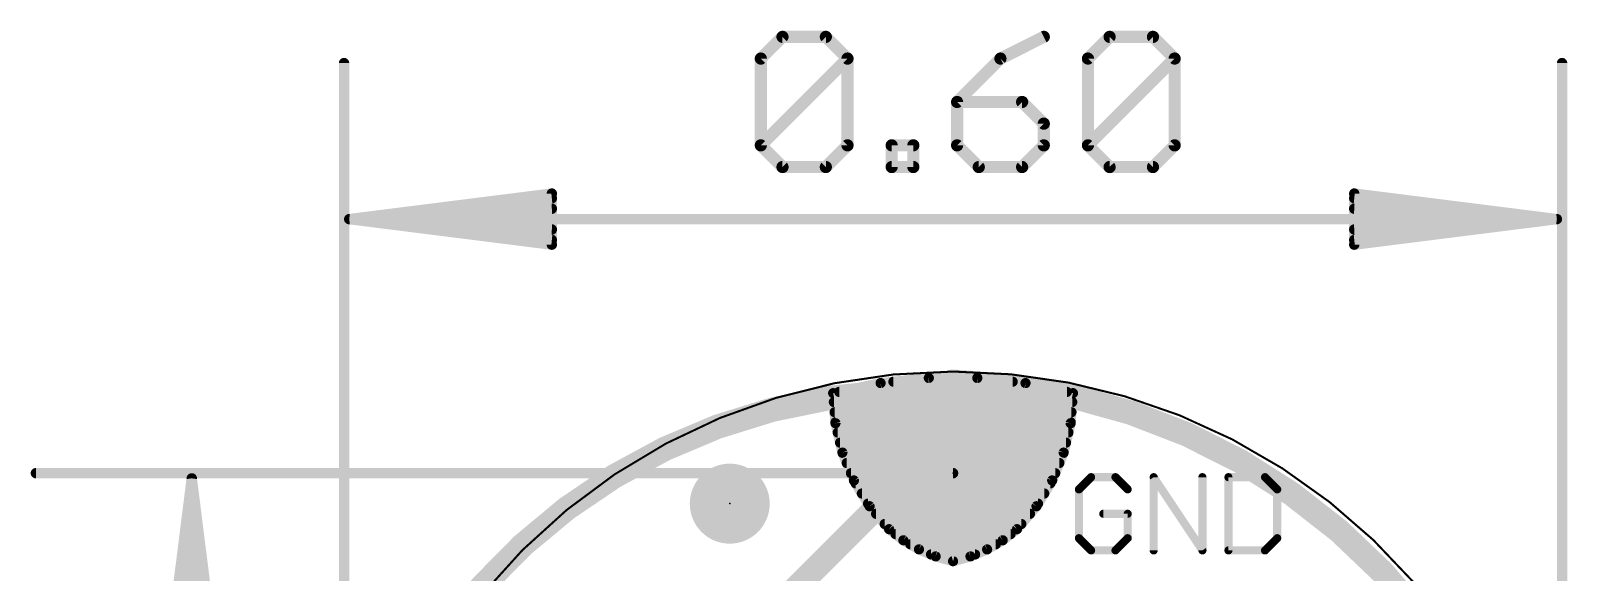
# Model space of a CAD drawing. Extents: x -11.9 to 7.7, y -7.9 to 11.9.
# Drawn here: x -11.54 to 7.69, y 5.11 to 11.88 of the extents above; entities that cross this region are included whole.
import ezdxf

# ---------------------------------------------------------------- set-up
doc = ezdxf.new("R2010")
doc.units = 0
for name, color, linetype in [('1', 12, 'CONTINUOUS'), ('16', 132, 'CONTINUOUS'), ('17', 110, 'CONTINUOUS'), ('20', 53, 'CONTINUOUS'), ('21', 53, 'CONTINUOUS'), ('23', 53, 'CONTINUOUS'), ('47', 253, 'CONTINUOUS')]:
    doc.layers.add(name, color=color, linetype=linetype)

# ---------------------------------------------------------------- blocks, each defined once
blk = doc.blocks.new('PIE')
at = {"const_width": 0.5}
blk.add_lwpolyline([(0, -0.25, 1), (0, 0.25, 1), (0, -0.25)], format="xyb", dxfattribs=at)
blk = doc.blocks.new('ROUNDP')
at = {"const_width": 0.5}
blk.add_lwpolyline([(0, -0.25, 1), (0, 0.25, 1), (0, -0.25)], format="xyb", dxfattribs=at)

msp = doc.modelspace()

# ---------------------------------------------------------------- linework, layer by layer
at = {"layer": '1'}
for points, const_width in [([(-0.9066, 7.4761), (-1.5, 7.35)], 0.127), ([(-0.3033, 7.5395), (-0.9066, 7.4761)], 0.127), ([(-0.7461, 7.493), (0.7461, 7.493)], 0.127), ([(0.3033, 7.5395), (-0.3033, 7.5395)], 0.127), ([(0.9066, 7.4761), (0.3033, 7.5395)], 0.127), ([(1.5, 7.35), (0.9066, 7.4761)], 0.127), ([(-1.5, 7.35), (-1.4712, 6.9742)], 0.127), ([(-1.4247, 7.366), (1.4247, 7.366)], 0.127), ([(1.4712, 6.9742), (1.5, 7.35)], 0.127), ([(-1.4915, 7.239), (1.4915, 7.239)], 0.127), ([(-1.4818, 7.112), (1.4818, 7.112)], 0.127), ([(-1.472, 6.985), (1.472, 6.985)], 0.127), ([(-1.4712, 6.9742), (-1.384, 6.6075)], 0.127), ([(-1.4436, 6.858), (1.4436, 6.858)], 0.127), ([(1.384, 6.6075), (1.4712, 6.9742)], 0.127), ([(-1.4134, 6.731), (1.4134, 6.731)], 0.127), ([(-1.384, 6.6075), (-1.2405, 6.2589)], 0.127), ([(-1.3826, 6.604), (1.3826, 6.604)], 0.127), ([(-1.3303, 6.477), (1.3303, 6.477)], 0.127), ([(1.2405, 6.2589), (1.384, 6.6075)], 0.127), ([(-2.712, 4.168), (-0.53, 6.35)], 0.3048), ([(-1.278, 6.35), (1.278, 6.35)], 0.127), ([(-0.53, 6.35), (0, 6.35)], 0.3048), ([(-1.2405, 6.2589), (-1.0442, 5.9371)], 0.127), ([(-1.2186, 6.223), (1.2186, 6.223)], 0.127), ([(-1.1411, 6.096), (1.1411, 6.096)], 0.127), ([(1.0442, 5.9371), (1.2405, 6.2589)], 0.127), ([(-1.0636, 5.969), (1.0636, 5.969)], 0.127), ([(-1.0442, 5.9371), (-0.8, 5.65)], 0.127), ([(0.8, 5.65), (1.0442, 5.9371)], 0.127), ([(-0.9633, 5.842), (0.9633, 5.842)], 0.127), ([(-0.8553, 5.715), (0.8553, 5.715)], 0.127), ([(-0.8, 5.65), (-0.6214, 5.5114)], 0.127), ([(-0.7201, 5.588), (0.7201, 5.588)], 0.127), ([(0.6214, 5.5114), (0.8, 5.65)], 0.127), ([(-0.6214, 5.5114), (-0.4263, 5.3973)], 0.127), ([(-0.5352, 5.461), (0.5352, 5.461)], 0.127), ([(-0.4263, 5.3973), (-0.218, 5.3097)], 0.127), ([(-0.2758, 5.334), (0.2758, 5.334)], 0.127), ([(0.218, 5.3097), (0.4263, 5.3973)], 0.127), ([(0.4263, 5.3973), (0.6214, 5.5114)], 0.127), ([(-0.218, 5.3097), (0, 5.25)], 0.127), ([(0, 5.25), (0.218, 5.3097)], 0.127)]:
    msp.add_lwpolyline(points, dxfattribs=dict(at, const_width=const_width))
for points, const_width in [([(-0.9099, 7.5077, 1), (-0.9033, 7.4445)], 0.0635), ([(-0.9, 7.4451, 1), (-0.9132, 7.5072)], 0.0635), ([(-0.7461, 7.5248, 1), (-0.7461, 7.4613)], 0.0635), ([(-0.3033, 7.5713, 1), (-0.3033, 7.5078)], 0.0635), ([(-0.3, 7.508, 1), (-0.3066, 7.5711)], 0.0635), ([(0.3066, 7.5711, 1), (0.3, 7.508)], 0.0635), ([(0.3033, 7.5078, 1), (0.3033, 7.5713)], 0.0635), ([(0.7461, 7.4613, 1), (0.7461, 7.5248)], 0.0635), ([(0.9132, 7.5072, 1), (0.9, 7.4451)], 0.0635), ([(0.9033, 7.4445, 1), (0.9099, 7.5077)], 0.0635), ([(-1.4683, 7.3524, 1), (-1.5317, 7.3476)], 0.0635), ([(-1.5066, 7.3811, 1), (-1.4934, 7.3189)], 0.0635), ([(-1.4247, 7.3978, 1), (-1.4247, 7.3343)], 0.0635), ([(1.4247, 7.3343, 1), (1.4247, 7.3978)], 0.0635), ([(1.5317, 7.3476, 1), (1.4683, 7.3524)], 0.0635), ([(1.4934, 7.3189, 1), (1.5066, 7.3811)], 0.0635), ([(-1.4915, 7.2708, 1), (-1.4915, 7.2073)], 0.0635), ([(-1.4818, 7.1437, 1), (-1.4818, 7.0803)], 0.0635), ([(1.4818, 7.0803, 1), (1.4818, 7.1437)], 0.0635), ([(1.4915, 7.2073, 1), (1.4915, 7.2708)], 0.0635), ([(-1.472, 7.0168, 1), (-1.472, 6.9533)], 0.0635), ([(-1.4403, 6.9815, 1), (-1.5021, 6.9668)], 0.0635), ([(-1.5029, 6.9717, 1), (-1.4396, 6.9766)], 0.0635), ([(-1.4436, 6.8898, 1), (-1.4436, 6.8263)], 0.0635), ([(1.4396, 6.9766, 1), (1.5029, 6.9717)], 0.0635), ([(1.5021, 6.9668, 1), (1.4403, 6.9815)], 0.0635), ([(1.4436, 6.8263, 1), (1.4436, 6.8898)], 0.0635), ([(1.472, 6.9533, 1), (1.472, 7.0168)], 0.0635), ([(-1.4134, 6.7628, 1), (-1.4134, 6.6993)], 0.0635), ([(1.4134, 6.6993, 1), (1.4134, 6.7628)], 0.0635), ([(-1.3546, 6.6196, 1), (-1.4133, 6.5954)], 0.0635), ([(-1.4149, 6.6001, 1), (-1.3531, 6.6148)], 0.0635), ([(-1.3826, 6.6357, 1), (-1.3826, 6.5723)], 0.0635), ([(-1.3303, 6.5088, 1), (-1.3303, 6.4453)], 0.0635), ([(1.3303, 6.4453, 1), (1.3303, 6.5088)], 0.0635), ([(1.3531, 6.6148, 1), (1.4149, 6.6001)], 0.0635), ([(1.4133, 6.5954, 1), (1.3546, 6.6196)], 0.0635), ([(1.3826, 6.5723, 1), (1.3826, 6.6357)], 0.0635), ([(-1.278, 6.3818, 1), (-1.278, 6.3183)], 0.0635), ([(-0.53, 6.4262, 1), (-0.53, 6.2738)], 0.1524), ([(-0.4761, 6.2961, 1), (-0.5839, 6.4039)], 0.1524), ([(0, 6.2738, 1), (0, 6.4262)], 0.1524), ([(1.278, 6.3183, 1), (1.278, 6.3818)], 0.0635), ([(-1.2134, 6.2755, 1), (-1.2676, 6.2424)], 0.0635), ([(-1.2698, 6.2468, 1), (-1.2111, 6.271)], 0.0635), ([(-1.2186, 6.2547, 1), (-1.2186, 6.1913)], 0.0635), ([(-1.1411, 6.1277, 1), (-1.1411, 6.0643)], 0.0635), ([(1.1411, 6.0643, 1), (1.1411, 6.1277)], 0.0635), ([(1.2111, 6.271, 1), (1.2698, 6.2468)], 0.0635), ([(1.2676, 6.2424, 1), (1.2134, 6.2755)], 0.0635), ([(1.2186, 6.1913, 1), (1.2186, 6.2547)], 0.0635), ([(-1.0636, 6.0008, 1), (-1.0636, 5.9373)], 0.0635), ([(-1.02, 5.9577, 1), (-1.0684, 5.9166)], 0.0635), ([(-1.0713, 5.9206, 1), (-1.0171, 5.9537)], 0.0635), ([(1.0171, 5.9537, 1), (1.0713, 5.9206)], 0.0635), ([(1.0684, 5.9166, 1), (1.02, 5.9577)], 0.0635), ([(1.0636, 5.9373, 1), (1.0636, 6.0008)], 0.0635), ([(-0.9633, 5.8738, 1), (-0.9633, 5.8103)], 0.0635), ([(-0.8553, 5.7467, 1), (-0.8553, 5.6833)], 0.0635), ([(0.8553, 5.6833, 1), (0.8553, 5.7467)], 0.0635), ([(0.9633, 5.8103, 1), (0.9633, 5.8738)], 0.0635), ([(-0.7805, 5.6751, 1), (-0.8195, 5.6249)], 0.0635), ([(-0.8242, 5.6294, 1), (-0.7758, 5.6706)], 0.0635), ([(-0.7201, 5.6197, 1), (-0.7201, 5.5563)], 0.0635), ([(0.7201, 5.5563, 1), (0.7201, 5.6197)], 0.0635), ([(0.7758, 5.6706, 1), (0.8242, 5.6294)], 0.0635), ([(0.8195, 5.6249, 1), (0.7805, 5.6751)], 0.0635), ([(-0.6054, 5.5388, 1), (-0.6375, 5.484)], 0.0635), ([(-0.6409, 5.4863, 1), (-0.602, 5.5365)], 0.0635), ([(-0.5352, 5.4928, 1), (-0.5352, 5.4293)], 0.0635), ([(-0.414, 5.4266, 1), (-0.4386, 5.3681)], 0.0635), ([(-0.4424, 5.3699, 1), (-0.4103, 5.4247)], 0.0635), ([(-0.2758, 5.3658, 1), (-0.2758, 5.3023)], 0.0635), ([(0.2758, 5.3023, 1), (0.2758, 5.3658)], 0.0635), ([(0.4103, 5.4247, 1), (0.4424, 5.3699)], 0.0635), ([(0.4386, 5.3681, 1), (0.414, 5.4266)], 0.0635), ([(0.5352, 5.4293, 1), (0.5352, 5.4928)], 0.0635), ([(0.602, 5.5365, 1), (0.6409, 5.4863)], 0.0635), ([(0.6375, 5.484, 1), (0.6054, 5.5388)], 0.0635), ([(-0.2096, 5.3403, 1), (-0.2264, 5.2791)], 0.0635), ([(-0.2303, 5.2804, 1), (-0.2057, 5.339)], 0.0635), ([(-0.0084, 5.2806, 1), (0.0084, 5.2194)], 0.0635), ([(-0.0084, 5.2194, 1), (0.0084, 5.2806)], 0.0635), ([(0.2057, 5.339, 1), (0.2303, 5.2804)], 0.0635), ([(0.2264, 5.2791, 1), (0.2096, 5.3403)], 0.0635)]:
    msp.add_lwpolyline(points, format="xyb", dxfattribs=dict(at, const_width=const_width))
at = {"layer": '16'}
for points, const_width in [([(-0.127, 7.366, 0.4142), (-7.747, 0.381)], 0.3048), ([(-0.9099, 7.5077, 1), (-0.9033, 7.4445)], 0.0635), ([(-0.9, 7.4451, 1), (-0.9132, 7.5072)], 0.0635), ([(-0.7461, 7.5248, 1), (-0.7461, 7.4613)], 0.0635), ([(-0.3033, 7.5713, 1), (-0.3033, 7.5078)], 0.0635), ([(-0.3, 7.508, 1), (-0.3066, 7.5711)], 0.0635), ([(-0.1303, 7.2899, 1), (-0.1237, 7.4421)], 0.1524), ([(7.493, -0.381, 0.4142), (0, 7.493)], 0.3048), ([(0.0019, 7.5692, 1), (-0.0019, 7.4168)], 0.1524), ([(0.0539, 7.4391, 1), (-0.0539, 7.5469)], 0.1524), ([(0.3066, 7.5711, 1), (0.3, 7.508)], 0.0635), ([(0.3033, 7.5078, 1), (0.3033, 7.5713)], 0.0635), ([(0.7461, 7.4613, 1), (0.7461, 7.5248)], 0.0635), ([(0.9132, 7.5072, 1), (0.9, 7.4451)], 0.0635), ([(0.9033, 7.4445, 1), (0.9099, 7.5077)], 0.0635), ([(-1.4683, 7.3524, 1), (-1.5317, 7.3476)], 0.0635), ([(-1.5066, 7.3811, 1), (-1.4934, 7.3189)], 0.0635), ([(-1.4247, 7.3978, 1), (-1.4247, 7.3343)], 0.0635), ([(-0.1809, 7.4199, 1), (-0.0731, 7.3121)], 0.1524), ([(1.4247, 7.3343, 1), (1.4247, 7.3978)], 0.0635), ([(1.5317, 7.3476, 1), (1.4683, 7.3524)], 0.0635), ([(1.4934, 7.3189, 1), (1.5066, 7.3811)], 0.0635), ([(-1.4915, 7.2708, 1), (-1.4915, 7.2073)], 0.0635), ([(-1.4818, 7.1437, 1), (-1.4818, 7.0803)], 0.0635), ([(1.4818, 7.0803, 1), (1.4818, 7.1437)], 0.0635), ([(1.4915, 7.2073, 1), (1.4915, 7.2708)], 0.0635), ([(-1.472, 7.0168, 1), (-1.472, 6.9533)], 0.0635), ([(-1.4403, 6.9815, 1), (-1.5021, 6.9668)], 0.0635), ([(-1.5029, 6.9717, 1), (-1.4396, 6.9766)], 0.0635), ([(-1.4436, 6.8898, 1), (-1.4436, 6.8263)], 0.0635), ([(1.4396, 6.9766, 1), (1.5029, 6.9717)], 0.0635), ([(1.5021, 6.9668, 1), (1.4403, 6.9815)], 0.0635), ([(1.4436, 6.8263, 1), (1.4436, 6.8898)], 0.0635), ([(1.472, 6.9533, 1), (1.472, 7.0168)], 0.0635), ([(-1.4134, 6.7628, 1), (-1.4134, 6.6993)], 0.0635), ([(1.4134, 6.6993, 1), (1.4134, 6.7628)], 0.0635), ([(-1.3546, 6.6196, 1), (-1.4133, 6.5954)], 0.0635), ([(-1.4149, 6.6001, 1), (-1.3531, 6.6148)], 0.0635), ([(-1.3826, 6.6357, 1), (-1.3826, 6.5723)], 0.0635), ([(-1.3303, 6.5088, 1), (-1.3303, 6.4453)], 0.0635), ([(1.3303, 6.4453, 1), (1.3303, 6.5088)], 0.0635), ([(1.3531, 6.6148, 1), (1.4149, 6.6001)], 0.0635), ([(1.4133, 6.5954, 1), (1.3546, 6.6196)], 0.0635), ([(1.3826, 6.5723, 1), (1.3826, 6.6357)], 0.0635), ([(-1.278, 6.3818, 1), (-1.278, 6.3183)], 0.0635), ([(0, 6.4262, 1), (0, 6.2738)], 0.1524), ([(0.127, 6.2738, 1), (0.127, 6.4262)], 0.1524), ([(1.278, 6.3183, 1), (1.278, 6.3818)], 0.0635), ([(-1.2134, 6.2755, 1), (-1.2676, 6.2424)], 0.0635), ([(-1.2698, 6.2468, 1), (-1.2111, 6.271)], 0.0635), ([(-1.2186, 6.2547, 1), (-1.2186, 6.1913)], 0.0635), ([(-1.1411, 6.1277, 1), (-1.1411, 6.0643)], 0.0635), ([(1.1411, 6.0643, 1), (1.1411, 6.1277)], 0.0635), ([(1.2111, 6.271, 1), (1.2698, 6.2468)], 0.0635), ([(1.2676, 6.2424, 1), (1.2134, 6.2755)], 0.0635), ([(1.2186, 6.1913, 1), (1.2186, 6.2547)], 0.0635), ([(-1.0636, 6.0008, 1), (-1.0636, 5.9373)], 0.0635), ([(-1.02, 5.9577, 1), (-1.0684, 5.9166)], 0.0635), ([(-1.0713, 5.9206, 1), (-1.0171, 5.9537)], 0.0635), ([(1.0171, 5.9537, 1), (1.0713, 5.9206)], 0.0635), ([(1.0684, 5.9166, 1), (1.02, 5.9577)], 0.0635), ([(1.0636, 5.9373, 1), (1.0636, 6.0008)], 0.0635), ([(-0.9633, 5.8738, 1), (-0.9633, 5.8103)], 0.0635), ([(-0.8553, 5.7467, 1), (-0.8553, 5.6833)], 0.0635), ([(0.8553, 5.6833, 1), (0.8553, 5.7467)], 0.0635), ([(0.9633, 5.8103, 1), (0.9633, 5.8738)], 0.0635), ([(-0.7805, 5.6751, 1), (-0.8195, 5.6249)], 0.0635), ([(-0.8242, 5.6294, 1), (-0.7758, 5.6706)], 0.0635), ([(-0.7201, 5.6197, 1), (-0.7201, 5.5563)], 0.0635), ([(0.7201, 5.5563, 1), (0.7201, 5.6197)], 0.0635), ([(0.7758, 5.6706, 1), (0.8242, 5.6294)], 0.0635), ([(0.8195, 5.6249, 1), (0.7805, 5.6751)], 0.0635), ([(-0.6054, 5.5388, 1), (-0.6375, 5.484)], 0.0635), ([(-0.6409, 5.4863, 1), (-0.602, 5.5365)], 0.0635), ([(-0.5352, 5.4928, 1), (-0.5352, 5.4293)], 0.0635), ([(-0.414, 5.4266, 1), (-0.4386, 5.3681)], 0.0635), ([(-0.4424, 5.3699, 1), (-0.4103, 5.4247)], 0.0635), ([(-0.2758, 5.3658, 1), (-0.2758, 5.3023)], 0.0635), ([(0.2758, 5.3023, 1), (0.2758, 5.3658)], 0.0635), ([(0.4103, 5.4247, 1), (0.4424, 5.3699)], 0.0635), ([(0.4386, 5.3681, 1), (0.414, 5.4266)], 0.0635), ([(0.5352, 5.4293, 1), (0.5352, 5.4928)], 0.0635), ([(0.602, 5.5365, 1), (0.6409, 5.4863)], 0.0635), ([(0.6375, 5.484, 1), (0.6054, 5.5388)], 0.0635), ([(-0.2096, 5.3403, 1), (-0.2264, 5.2791)], 0.0635), ([(-0.2303, 5.2804, 1), (-0.2057, 5.339)], 0.0635), ([(-0.0084, 5.2806, 1), (0.0084, 5.2194)], 0.0635), ([(-0.0084, 5.2194, 1), (0.0084, 5.2806)], 0.0635), ([(0.2057, 5.339, 1), (0.2303, 5.2804)], 0.0635), ([(0.2264, 5.2791, 1), (0.2096, 5.3403)], 0.0635)]:
    msp.add_lwpolyline(points, format="xyb", dxfattribs=dict(at, const_width=const_width))
for points, const_width in [([(-0.9066, 7.4761), (-1.5, 7.35)], 0.127), ([(-0.3033, 7.5395), (-0.9066, 7.4761)], 0.127), ([(-0.7461, 7.493), (0.7461, 7.493)], 0.127), ([(0.3033, 7.5395), (-0.3033, 7.5395)], 0.127), ([(-0.127, 7.366), (0, 7.493)], 0.3048), ([(0.9066, 7.4761), (0.3033, 7.5395)], 0.127), ([(1.5, 7.35), (0.9066, 7.4761)], 0.127), ([(-1.5, 7.35), (-1.4712, 6.9742)], 0.127), ([(-1.4247, 7.366), (1.4247, 7.366)], 0.127), ([(1.4712, 6.9742), (1.5, 7.35)], 0.127), ([(-1.4915, 7.239), (1.4915, 7.239)], 0.127), ([(-1.4818, 7.112), (1.4818, 7.112)], 0.127), ([(-1.472, 6.985), (1.472, 6.985)], 0.127), ([(-1.4712, 6.9742), (-1.384, 6.6075)], 0.127), ([(-1.4436, 6.858), (1.4436, 6.858)], 0.127), ([(1.384, 6.6075), (1.4712, 6.9742)], 0.127), ([(-1.4134, 6.731), (1.4134, 6.731)], 0.127), ([(-1.384, 6.6075), (-1.2405, 6.2589)], 0.127), ([(-1.3826, 6.604), (1.3826, 6.604)], 0.127), ([(-1.3303, 6.477), (1.3303, 6.477)], 0.127), ([(1.2405, 6.2589), (1.384, 6.6075)], 0.127), ([(-1.278, 6.35), (1.278, 6.35)], 0.127), ([(0.127, 6.35), (0, 6.35)], 0.3048), ([(-1.2405, 6.2589), (-1.0442, 5.9371)], 0.127), ([(-1.2186, 6.223), (1.2186, 6.223)], 0.127), ([(-1.1411, 6.096), (1.1411, 6.096)], 0.127), ([(1.0442, 5.9371), (1.2405, 6.2589)], 0.127), ([(-1.0636, 5.969), (1.0636, 5.969)], 0.127), ([(-1.0442, 5.9371), (-0.8, 5.65)], 0.127), ([(0.8, 5.65), (1.0442, 5.9371)], 0.127), ([(-0.9633, 5.842), (0.9633, 5.842)], 0.127), ([(-0.8553, 5.715), (0.8553, 5.715)], 0.127), ([(-0.8, 5.65), (-0.6214, 5.5114)], 0.127), ([(-0.7201, 5.588), (0.7201, 5.588)], 0.127), ([(0.6214, 5.5114), (0.8, 5.65)], 0.127), ([(-0.6214, 5.5114), (-0.4263, 5.3973)], 0.127), ([(-0.5352, 5.461), (0.5352, 5.461)], 0.127), ([(-0.4263, 5.3973), (-0.218, 5.3097)], 0.127), ([(-0.2758, 5.334), (0.2758, 5.334)], 0.127), ([(0.218, 5.3097), (0.4263, 5.3973)], 0.127), ([(0.4263, 5.3973), (0.6214, 5.5114)], 0.127), ([(-0.218, 5.3097), (0, 5.25)], 0.127), ([(0, 5.25), (0.218, 5.3097)], 0.127)]:
    msp.add_lwpolyline(points, dxfattribs=dict(at, const_width=const_width))
at = {"layer": '20', "const_width": 0.0254}
msp.add_lwpolyline([(0, -7.62, 1), (0, 7.62, 1), (0, -7.62)], format="xyb", dxfattribs=at)
at = {"layer": '21', "const_width": 0.1016}
for points in [[(1.7273, 6.3), (1.5748, 6.1475)], [(2.0324, 6.3), (1.7273, 6.3)], [(2.1849, 6.1475), (2.0324, 6.3)], [(2.5103, 5.3848), (2.5103, 6.3)], [(2.5103, 6.3), (3.1204, 5.3848)], [(3.1204, 5.3848), (3.1204, 6.3)], [(3.4458, 6.3), (3.4458, 5.3848)], [(3.9034, 6.3), (3.4458, 6.3)], [(4.056, 6.1475), (3.9034, 6.3)], [(1.5748, 6.1475), (1.5748, 5.5373)], [(4.056, 5.5373), (4.056, 6.1475)], [(2.1849, 5.8424), (1.8799, 5.8424)], [(2.1849, 5.5373), (2.1849, 5.8424)], [(1.5748, 5.5373), (1.7273, 5.3848)], [(2.0324, 5.3848), (2.1849, 5.5373)], [(3.9034, 5.3848), (4.056, 5.5373)], [(1.7273, 5.3848), (2.0324, 5.3848)], [(3.4458, 5.3848), (3.9034, 5.3848)]]:
    msp.add_lwpolyline(points, dxfattribs=at)
at = {"layer": '21', "const_width": 0.0508}
for points in [[(1.7273, 6.3254, 1), (1.7273, 6.2746)], [(1.7453, 6.282, 1), (1.7094, 6.3179)], [(2.0504, 6.3179, 1), (2.0144, 6.282)], [(2.0324, 6.2746, 1), (2.0324, 6.3254)], [(2.5357, 6.3, 1), (2.4849, 6.3)], [(2.5315, 6.3141, 1), (2.4892, 6.2859)], [(3.1458, 6.3, 1), (3.095, 6.3)], [(3.4712, 6.3, 1), (3.4204, 6.3)], [(3.4458, 6.3254, 1), (3.4458, 6.2746)], [(3.9214, 6.3179, 1), (3.8855, 6.282)], [(3.9034, 6.2746, 1), (3.9034, 6.3254)], [(1.6002, 6.1475, 1), (1.5494, 6.1475)], [(1.5568, 6.1654, 1), (1.5928, 6.1295)], [(2.167, 6.1295, 1), (2.2029, 6.1654)], [(4.0814, 6.1475, 1), (4.0306, 6.1475)], [(4.038, 6.1295, 1), (4.0739, 6.1654)], [(1.8799, 5.8678, 1), (1.8799, 5.817)], [(2.2103, 5.8424, 1), (2.1595, 5.8424)], [(2.1849, 5.817, 1), (2.1849, 5.8678)], [(1.5928, 5.5553, 1), (1.5568, 5.5194)], [(2.2029, 5.5194, 1), (2.167, 5.5553)], [(4.0739, 5.5194, 1), (4.038, 5.5553)], [(1.5494, 5.5373, 1), (1.6002, 5.5373)], [(1.7273, 5.4102, 1), (1.7273, 5.3594)], [(1.7094, 5.3668, 1), (1.7453, 5.4028)], [(2.0144, 5.4028, 1), (2.0504, 5.3668)], [(2.0324, 5.3594, 1), (2.0324, 5.4102)], [(2.1595, 5.5373, 1), (2.2103, 5.5373)], [(2.4849, 5.3848, 1), (2.5357, 5.3848)], [(3.095, 5.3848, 1), (3.1458, 5.3848)], [(3.0993, 5.3707, 1), (3.1416, 5.3989)], [(3.4458, 5.4102, 1), (3.4458, 5.3594)], [(3.4204, 5.3848, 1), (3.4712, 5.3848)], [(3.8855, 5.4028, 1), (3.9214, 5.3668)], [(3.9034, 5.3594, 1), (3.9034, 5.4102)], [(4.0306, 5.5373, 1), (4.0814, 5.5373)]]:
    msp.add_lwpolyline(points, format="xyb", dxfattribs=at)
at = {"layer": '23'}
for p in [(0, 6.35), (-2.794, 5.969)]:
    msp.add_point(p, dxfattribs=at)
at = {"layer": '47'}
for points, const_width in [([(-2.4052, 11.5315), (-2.134, 11.8027)], 0.1524), ([(-2.134, 11.8027), (-1.5917, 11.8027)], 0.1524), ([(-1.5917, 11.8027), (-1.3205, 11.5315)], 0.1524), ([(1.1352, 11.8027), (0.5929, 11.5315)], 0.1524), ([(1.6877, 11.5315), (1.9589, 11.8027)], 0.1524), ([(1.9589, 11.8027), (2.5012, 11.8027)], 0.1524), ([(2.5012, 11.8027), (2.7724, 11.5315)], 0.1524), ([(-7.62, 0.254), (-7.62, 11.475)], 0.13), ([(-2.4052, 10.4469), (-2.4052, 11.5315)], 0.1524), ([(-2.4052, 10.4469), (-1.3205, 11.5315)], 0.1524), ([(-1.3205, 11.5315), (-1.3205, 10.4469)], 0.1524), ([(0.5929, 11.5315), (0.0505, 10.9892)], 0.1524), ([(1.6877, 10.4469), (1.6877, 11.5315)], 0.1524), ([(1.6877, 10.4469), (2.7724, 11.5315)], 0.1524), ([(2.7724, 11.5315), (2.7724, 10.4469)], 0.1524), ([(7.62, -0.127), (7.62, 11.475)], 0.13), ([(0.0505, 10.9892), (0.0505, 10.4469)], 0.1524), ([(0.864, 10.9892), (0.0505, 10.9892)], 0.1524), ([(1.1352, 10.718), (0.864, 10.9892)], 0.1524), ([(1.1352, 10.4469), (1.1352, 10.718)], 0.1524), ([(-2.134, 10.1757), (-2.4052, 10.4469)], 0.1524), ([(-1.3205, 10.4469), (-1.5917, 10.1757)], 0.1524), ([(-0.768, 10.1757), (-0.768, 10.4469)], 0.1524), ([(-0.768, 10.4469), (-0.4969, 10.4469)], 0.1524), ([(-0.4969, 10.4469), (-0.4969, 10.1757)], 0.1524), ([(0.0505, 10.4469), (0.3217, 10.1757)], 0.1524), ([(0.864, 10.1757), (1.1352, 10.4469)], 0.1524), ([(1.9589, 10.1757), (1.6877, 10.4469)], 0.1524), ([(2.7724, 10.4469), (2.5012, 10.1757)], 0.1524), ([(-1.5917, 10.1757), (-2.134, 10.1757)], 0.1524), ([(-0.4969, 10.1757), (-0.768, 10.1757)], 0.1524), ([(0.3217, 10.1757), (0.864, 10.1757)], 0.1524), ([(2.5012, 10.1757), (1.9589, 10.1757)], 0.1524), ([(-7.555, 9.525), (-5.02, 9.8442)], 0.13), ([(-7.555, 9.525), (-5.02, 9.785)], 0.13), ([(-5.02, 9.8442), (-5.02, 9.2058)], 0.13), ([(7.555, 9.525), (5.02, 9.8442)], 0.13), ([(5.02, 9.8442), (5.02, 9.2058)], 0.13), ([(7.555, 9.525), (5.02, 9.785)], 0.13), ([(-7.555, 9.525), (-5.02, 9.655)], 0.13), ([(7.555, 9.525), (5.02, 9.655)], 0.13), ([(-7.555, 9.525), (7.555, 9.525)], 0.13), ([(-5.02, 9.2058), (-7.555, 9.525)], 0.13), ([(-5.02, 9.395), (-7.555, 9.525)], 0.13), ([(-5.02, 9.265), (-7.555, 9.525)], 0.13), ([(5.02, 9.2058), (7.555, 9.525)], 0.13), ([(5.02, 9.395), (7.555, 9.525)], 0.13), ([(5.02, 9.265), (7.555, 9.525)], 0.13), ([(0, 6.35), (-11.475, 6.35)], 0.13), ([(-9.525, 6.285), (-9.8442, 3.75)], 0.13), ([(-9.525, 6.285), (-9.785, 3.75)], 0.13), ([(-9.525, 6.285), (-9.655, 3.75)], 0.13), ([(-9.525, -6.285), (-9.525, 6.285)], 0.13), ([(-9.2058, 3.75), (-9.525, 6.285)], 0.13), ([(-9.395, 3.75), (-9.525, 6.285)], 0.13), ([(-9.265, 3.75), (-9.525, 6.285)], 0.13)]:
    msp.add_lwpolyline(points, dxfattribs=dict(at, const_width=const_width))
for points, const_width in [([(-2.134, 11.8408, 1), (-2.134, 11.7646)], 0.0762), ([(-2.1071, 11.7757, 1), (-2.161, 11.8296)], 0.0762), ([(-1.5648, 11.8296, 1), (-1.6186, 11.7757)], 0.0762), ([(-1.5917, 11.7646, 1), (-1.5917, 11.8408)], 0.0762), ([(1.1522, 11.7686, 1), (1.1182, 11.8368)], 0.0762), ([(1.9589, 11.8408, 1), (1.9589, 11.7646)], 0.0762), ([(1.9858, 11.7757, 1), (1.9319, 11.8296)], 0.0762), ([(2.5281, 11.8296, 1), (2.4743, 11.7757)], 0.0762), ([(2.5012, 11.7646, 1), (2.5012, 11.8408)], 0.0762), ([(-7.5875, 11.475, 1), (-7.6525, 11.475)], 0.065), ([(-2.3671, 11.5315, 1), (-2.4433, 11.5315)], 0.0762), ([(-2.4321, 11.5585, 1), (-2.3782, 11.5046)], 0.0762), ([(-1.2824, 11.5315, 1), (-1.3586, 11.5315)], 0.0762), ([(-1.2936, 11.5046, 1), (-1.3475, 11.5585)], 0.0762), ([(-1.3475, 11.5046, 1), (-1.2936, 11.5585)], 0.0762), ([(0.5758, 11.5656, 1), (0.6099, 11.4974)], 0.0762), ([(0.6198, 11.5046, 1), (0.5659, 11.5585)], 0.0762), ([(1.7258, 11.5315, 1), (1.6496, 11.5315)], 0.0762), ([(1.6608, 11.5585, 1), (1.7146, 11.5046)], 0.0762), ([(2.8105, 11.5315, 1), (2.7343, 11.5315)], 0.0762), ([(2.7993, 11.5046, 1), (2.7454, 11.5585)], 0.0762), ([(2.7454, 11.5046, 1), (2.7993, 11.5585)], 0.0762), ([(7.6525, 11.475, 1), (7.5875, 11.475)], 0.065), ([(0.0886, 10.9892, 1), (0.0124, 10.9892)], 0.0762), ([(0.0505, 11.0273, 1), (0.0505, 10.9511)], 0.0762), ([(0.0236, 11.0161, 1), (0.0775, 10.9623)], 0.0762), ([(0.891, 11.0161, 1), (0.8371, 10.9623)], 0.0762), ([(0.864, 10.9511, 1), (0.864, 11.0273)], 0.0762), ([(1.1733, 10.718, 1), (1.0971, 10.718)], 0.0762), ([(1.1083, 10.6911, 1), (1.1621, 10.745)], 0.0762), ([(-2.3782, 10.4738, 1), (-2.4321, 10.4199)], 0.0762), ([(-2.4321, 10.4738, 1), (-2.3782, 10.4199)], 0.0762), ([(-2.4433, 10.4469, 1), (-2.3671, 10.4469)], 0.0762), ([(-1.3586, 10.4469, 1), (-1.2824, 10.4469)], 0.0762), ([(-1.2936, 10.4199, 1), (-1.3475, 10.4738)], 0.0762), ([(-0.7299, 10.4469, 1), (-0.8061, 10.4469)], 0.0762), ([(-0.768, 10.485, 1), (-0.768, 10.4088)], 0.0762), ([(-0.4588, 10.4469, 1), (-0.535, 10.4469)], 0.0762), ([(-0.4969, 10.4088, 1), (-0.4969, 10.485)], 0.0762), ([(0.0775, 10.4738, 1), (0.0236, 10.4199)], 0.0762), ([(0.0124, 10.4469, 1), (0.0886, 10.4469)], 0.0762), ([(1.0971, 10.4469, 1), (1.1733, 10.4469)], 0.0762), ([(1.1621, 10.4199, 1), (1.1083, 10.4738)], 0.0762), ([(1.7146, 10.4738, 1), (1.6608, 10.4199)], 0.0762), ([(1.6608, 10.4738, 1), (1.7146, 10.4199)], 0.0762), ([(1.6496, 10.4469, 1), (1.7258, 10.4469)], 0.0762), ([(2.7343, 10.4469, 1), (2.8105, 10.4469)], 0.0762), ([(2.7993, 10.4199, 1), (2.7454, 10.4738)], 0.0762), ([(-2.134, 10.2138, 1), (-2.134, 10.1376)], 0.0762), ([(-2.161, 10.1488, 1), (-2.1071, 10.2026)], 0.0762), ([(-1.6186, 10.2026, 1), (-1.5648, 10.1488)], 0.0762), ([(-1.5917, 10.1376, 1), (-1.5917, 10.2138)], 0.0762), ([(-0.768, 10.2138, 1), (-0.768, 10.1376)], 0.0762), ([(-0.8061, 10.1757, 1), (-0.7299, 10.1757)], 0.0762), ([(-0.535, 10.1757, 1), (-0.4588, 10.1757)], 0.0762), ([(-0.4969, 10.1376, 1), (-0.4969, 10.2138)], 0.0762), ([(0.3217, 10.2138, 1), (0.3217, 10.1376)], 0.0762), ([(0.2948, 10.1488, 1), (0.3486, 10.2026)], 0.0762), ([(0.8371, 10.2026, 1), (0.891, 10.1488)], 0.0762), ([(0.864, 10.1376, 1), (0.864, 10.2138)], 0.0762), ([(1.9589, 10.2138, 1), (1.9589, 10.1376)], 0.0762), ([(1.9319, 10.1488, 1), (1.9858, 10.2026)], 0.0762), ([(2.4743, 10.2026, 1), (2.5281, 10.1488)], 0.0762), ([(2.5012, 10.1376, 1), (2.5012, 10.2138)], 0.0762), ([(-4.9875, 9.8442, 1), (-5.0525, 9.8442)], 0.065), ([(-5.0159, 9.812, 1), (-5.0241, 9.8765)], 0.065), ([(-5.0167, 9.7527, 1), (-5.0233, 9.8173)], 0.065), ([(5.0241, 9.8765, 1), (5.0159, 9.812)], 0.065), ([(5.0525, 9.8442, 1), (4.9875, 9.8442)], 0.065), ([(5.0233, 9.8173, 1), (5.0167, 9.7527)], 0.065), ([(-5.0183, 9.6225, 1), (-5.0217, 9.6875)], 0.065), ([(5.0217, 9.6875, 1), (5.0183, 9.6225)], 0.065), ([(-7.555, 9.5575, 1), (-7.555, 9.4925)], 0.065), ([(-7.5509, 9.5572, 1), (-7.5591, 9.4928)], 0.065), ([(-7.5567, 9.5575, 1), (-7.5533, 9.4925)], 0.065), ([(-7.5533, 9.5575, 1), (-7.5567, 9.4925)], 0.065), ([(-7.5517, 9.5573, 1), (-7.5583, 9.4927)], 0.065), ([(-7.5583, 9.5573, 1), (-7.5517, 9.4927)], 0.065), ([(-7.5591, 9.5572, 1), (-7.5509, 9.4928)], 0.065), ([(-5.0217, 9.3625, 1), (-5.0183, 9.4275)], 0.065), ([(5.0183, 9.4275, 1), (5.0217, 9.3625)], 0.065), ([(7.5591, 9.4928, 1), (7.5509, 9.5572)], 0.065), ([(7.5509, 9.4928, 1), (7.5591, 9.5572)], 0.065), ([(7.5583, 9.4927, 1), (7.5517, 9.5573)], 0.065), ([(7.5517, 9.4927, 1), (7.5583, 9.5573)], 0.065), ([(7.5533, 9.4925, 1), (7.5567, 9.5575)], 0.065), ([(7.5567, 9.4925, 1), (7.5533, 9.5575)], 0.065), ([(7.555, 9.4925, 1), (7.555, 9.5575)], 0.065), ([(-5.0525, 9.2058, 1), (-4.9875, 9.2058)], 0.065), ([(-5.0241, 9.1735, 1), (-5.0159, 9.238)], 0.065), ([(-5.0233, 9.2327, 1), (-5.0167, 9.2973)], 0.065), ([(5.0167, 9.2973, 1), (5.0233, 9.2327)], 0.065), ([(5.0159, 9.238, 1), (5.0241, 9.1735)], 0.065), ([(4.9875, 9.2058, 1), (5.0525, 9.2058)], 0.065), ([(-11.475, 6.3825, 1), (-11.475, 6.3175)], 0.065), ([(-9.4925, 6.285, 1), (-9.5575, 6.285)], 0.065), ([(-9.4928, 6.2891, 1), (-9.5572, 6.2809)], 0.065), ([(-9.4925, 6.2833, 1), (-9.5575, 6.2867)], 0.065), ([(-9.4925, 6.2867, 1), (-9.5575, 6.2833)], 0.065), ([(-9.4927, 6.2883, 1), (-9.5573, 6.2817)], 0.065), ([(-9.4927, 6.2817, 1), (-9.5573, 6.2883)], 0.065), ([(-9.4928, 6.2809, 1), (-9.5572, 6.2891)], 0.065), ([(0, 6.3175, 1), (0, 6.3825)], 0.065)]:
    msp.add_lwpolyline(points, format="xyb", dxfattribs=dict(at, const_width=const_width))

# ---------------------------------------------------------------- block references
at = {"layer": '1'}
msp.add_blockref('PIE', (-2.794, 5.969), dxfattribs=at)
at = {"layer": '17', "xscale": 2.1844, "yscale": 2.1844}
msp.add_blockref('ROUNDP', (0, 6.35), dxfattribs=at)
msp.add_blockref('ROUNDP', (0, 6.35), dxfattribs=at)

doc.saveas('drawing.dxf')
